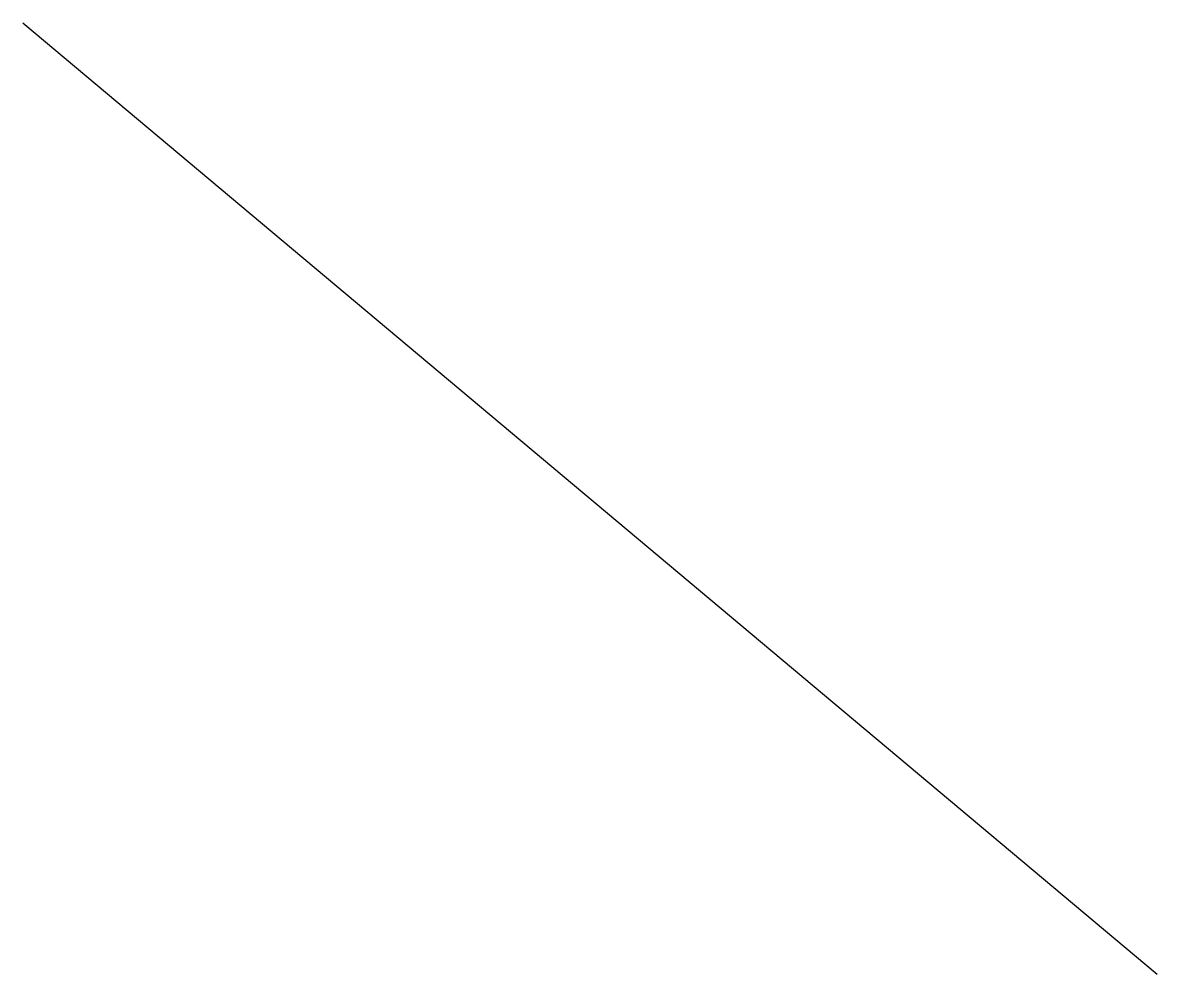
# Model space of a CAD drawing. Header units: metres. Extents: x 1.3 to 13.7, y -2.6 to 7.8.
import ezdxf

# ---------------------------------------------------------------- set-up
doc = ezdxf.new("R2010")
doc.units = ezdxf.units.M

msp = doc.modelspace()

# ---------------------------------------------------------------- linework, layer by layer
msp.add_lwpolyline([(1.3, 7.8), (13.7, -2.6)])

doc.saveas('drawing.dxf')
